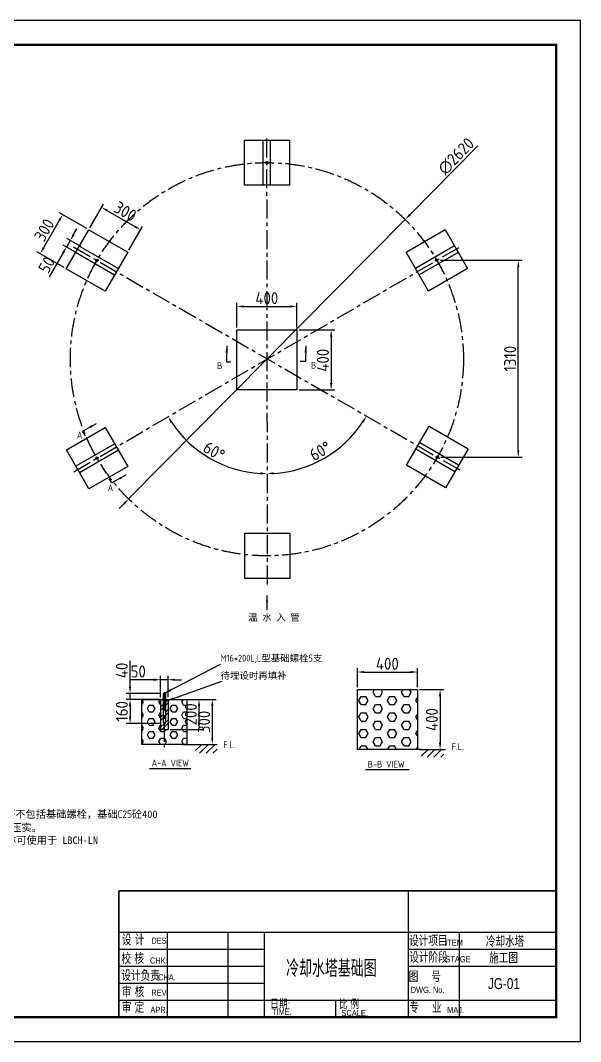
# Model space of a CAD drawing. Extents: x 35568 to 61186, y -11062 to 6868.
# Drawn here: x 41456 to 45191, y 64 to 6868 of the extents above; entities that cross this region are included whole.
import ezdxf
from ezdxf.enums import TextEntityAlignment as Align

# ---------------------------------------------------------------- set-up
doc = ezdxf.new("R2010")
doc.units = 0
doc.header["$LTSCALE"] = 4
doc.linetypes.add('CENTER', pattern=[50.8, 31.75, -6.35, 6.35, -6.35])
doc.layers.get('DEFPOINTS').update_dxf_attribs({"linetype": 'CONTINUOUS'})
for name, color, linetype in [('PUB_TITLE', 4, 'CONTINUOUS'), ('TUKUANG', 2, 'CONTINUOUS'), ('中心线', 6, 'CENTER'), ('标注', 6, 'CONTINUOUS'), ('结构', 7, 'CONTINUOUS')]:
    doc.layers.add(name, color=color, linetype=linetype)
doc.styles.add('FSD', font='mon.shx', dxfattribs={"width": 0.8, "bigfont": 'fsd.shx'})
doc.styles.get("Standard").update_dxf_attribs({"font": 'ISOCP'})
doc.dimstyles.new('ISO-25', dxfattribs={"dimtxt": 80, "dimasz": 45, "dimexe": 25, "dimexo": 15, "dimgap": 15, "dimtad": 1, "dimdec": 0, "dimdsep": 46, "dimtxsty": 'Standard', "dimcen": 2.5, "dimclrd": 256, "dimclrt": 7, "dimadec": 0, "dimazin": 0, "dimtfac": 1, "dimtdec": 0, "dimtmove": 0, "dimatfit": 3, "dimfxl": 0, "dimtolj": 1, "dimtzin": 0, "dimarcsym": 0})

# ---------------------------------------------------------------- blocks, each defined once
blk = doc.blocks.new('*D1')
at = {"layer": 'DEFPOINTS', "color": 0}
for p in [(43300.2, 4962.7), (42900.2, 4806.6), (43300.2, 4806.6)]:
    blk.add_point(p, dxfattribs=at)
at = {"layer": '标注', "color": 0, "lineweight": -2}
for p, q in [((42900.2, 4821.6), (42900.2, 4987.7)), ((43300.2, 4821.6), (43300.2, 4987.7))]:
    blk.add_line(p, q, dxfattribs=at)
at = {"layer": '标注', "lineweight": -2}
blk.add_line((42945.2, 4962.7), (43255.2, 4962.7), dxfattribs=at)
at = {"layer": '标注'}
for points in [[(42945.2, 4970.2), (42945.2, 4955.2), (42900.2, 4962.7)], [(43255.2, 4970.2), (43255.2, 4955.2), (43300.2, 4962.7)]]:
    blk.add_solid(points, dxfattribs=at)
at = {"layer": '标注', "color": 7, "insert": (43099.1, 5017.7), "char_height": 80, "attachment_point": 5}
blk.add_mtext('\\A1;400', dxfattribs=at)
blk = doc.blocks.new('*D2')
at = {"layer": 'DEFPOINTS', "color": 0}
for p in [(43300.2, 4806.6), (43300.2, 4406.6), (43528, 4406.6)]:
    blk.add_point(p, dxfattribs=at)
at = {"layer": '标注', "color": 0, "lineweight": -2}
for p, q in [((43315.2, 4806.6), (43553, 4806.6)), ((43315.2, 4406.6), (43553, 4406.6))]:
    blk.add_line(p, q, dxfattribs=at)
at = {"layer": '标注', "lineweight": -2}
blk.add_line((43528, 4761.6), (43528, 4451.6), dxfattribs=at)
at = {"layer": '标注'}
for points in [[(43520.5, 4761.6), (43535.5, 4761.6), (43528, 4806.6)], [(43520.5, 4451.6), (43535.5, 4451.6), (43528, 4406.6)]]:
    blk.add_solid(points, dxfattribs=at)
at = {"layer": '标注', "color": 7, "insert": (43473, 4604.2), "char_height": 80, "attachment_point": 5, "rotation": 90}
blk.add_mtext('\\A1;400', dxfattribs=at)
blk = doc.blocks.new('*D3')
at = {"layer": 'DEFPOINTS', "color": 0}
for p in [(41763.5, 5358.6), (41846.8, 5310.5), (41871.8, 5353.8)]:
    blk.add_point(p, dxfattribs=at)
at = {"layer": '标注', "lineweight": -2}
for p, q in [((41811, 5440.9), (41833.5, 5479.9)), ((41788.5, 5401.9), (41763.5, 5358.6)), ((41741, 5319.6), (41649.2, 5160.7))]:
    blk.add_line(p, q, dxfattribs=at)
at = {"layer": '标注', "color": 0, "lineweight": -2}
for p, q in [((41858.8, 5361.3), (41766.8, 5414.4)), ((41833.8, 5318), (41741.8, 5371.1))]:
    blk.add_line(p, q, dxfattribs=at)
at = {"layer": '标注'}
for points in [[(41804.5, 5444.6), (41817.5, 5437.1), (41788.5, 5401.9)], [(41734.5, 5323.4), (41747.5, 5315.9), (41763.5, 5358.6)]]:
    blk.add_solid(points, dxfattribs=at)
at = {"layer": '标注', "color": 7, "insert": (41631.1, 5239.3), "char_height": 80, "attachment_point": 5, "rotation": 60}
blk.add_mtext('\\A1;50', dxfattribs=at)
blk = doc.blocks.new('*D4')
at = {"layer": 'DEFPOINTS', "color": 0}
for p in [(42540.8, 2344.5), (42540.8, 2044.5), (42735.5, 2044.5)]:
    blk.add_point(p, dxfattribs=at)
at = {"layer": '标注', "color": 0, "lineweight": -2}
for p, q in [((42555.8, 2344.5), (42760.5, 2344.5)), ((42555.8, 2044.5), (42760.5, 2044.5))]:
    blk.add_line(p, q, dxfattribs=at)
at = {"layer": '标注', "lineweight": -2}
blk.add_line((42735.5, 2299.5), (42735.5, 2089.5), dxfattribs=at)
at = {"layer": '标注'}
for points in [[(42728, 2299.5), (42743, 2299.5), (42735.5, 2344.5)], [(42728, 2089.5), (42743, 2089.5), (42735.5, 2044.5)]]:
    blk.add_solid(points, dxfattribs=at)
at = {"layer": '标注', "color": 7, "insert": (42680.5, 2194.5), "char_height": 80, "attachment_point": 5, "rotation": 90}
blk.add_mtext('\\A1;300', dxfattribs=at)
blk = doc.blocks.new('*D5')
at = {"layer": 'DEFPOINTS', "color": 0}
for p in [(42540.8, 2344.5), (42647.1, 2344.5), (42440.8, 2144.5)]:
    blk.add_point(p, dxfattribs=at)
at = {"layer": '标注', "color": 0, "lineweight": -2}
for p, q in [((42555.8, 2344.5), (42672.1, 2344.5)), ((42455.8, 2144.5), (42672.1, 2144.5))]:
    blk.add_line(p, q, dxfattribs=at)
at = {"layer": '标注', "lineweight": -2}
blk.add_line((42647.1, 2189.5), (42647.1, 2299.5), dxfattribs=at)
at = {"layer": '标注'}
for points in [[(42639.6, 2299.5), (42654.6, 2299.5), (42647.1, 2344.5)], [(42639.6, 2189.5), (42654.6, 2189.5), (42647.1, 2144.5)]]:
    blk.add_solid(points, dxfattribs=at)
at = {"layer": '标注', "color": 7, "insert": (42592.1, 2244.5), "char_height": 80, "attachment_point": 5, "rotation": 90}
blk.add_mtext('\\A1;200', dxfattribs=at)
blk = doc.blocks.new('*D6')
at = {"layer": 'DEFPOINTS', "color": 0}
for p in [(42390.8, 2475.4), (42390.8, 2344.5), (42440.8, 2344.5)]:
    blk.add_point(p, dxfattribs=at)
at = {"layer": '标注', "lineweight": -2}
for p, q in [((42345.8, 2475.4), (42182.8, 2475.4)), ((42440.8, 2475.4), (42390.8, 2475.4)), ((42485.8, 2475.4), (42530.8, 2475.4))]:
    blk.add_line(p, q, dxfattribs=at)
at = {"layer": '标注', "color": 0, "lineweight": -2}
for p, q in [((42390.8, 2359.5), (42390.8, 2500.4)), ((42440.8, 2359.5), (42440.8, 2500.4))]:
    blk.add_line(p, q, dxfattribs=at)
at = {"layer": '标注'}
for points in [[(42345.8, 2482.9), (42345.8, 2467.9), (42390.8, 2475.4)], [(42485.8, 2482.9), (42485.8, 2467.9), (42440.8, 2475.4)]]:
    blk.add_solid(points, dxfattribs=at)
at = {"layer": '标注', "color": 7, "insert": (42241.8, 2530.4), "char_height": 80, "attachment_point": 5}
blk.add_mtext('\\A1;50', dxfattribs=at)
blk = doc.blocks.new('*D7')
at = {"layer": 'DEFPOINTS', "color": 0}
for p in [(42187.5, 2384.5), (42407.8, 2384.5), (42407.8, 2344.5)]:
    blk.add_point(p, dxfattribs=at)
at = {"layer": '标注', "lineweight": -2}
for p, q in [((42187.5, 2429.5), (42187.5, 2600.6)), ((42187.5, 2344.5), (42187.5, 2384.5)), ((42187.5, 2299.5), (42187.5, 2254.5))]:
    blk.add_line(p, q, dxfattribs=at)
at = {"layer": '标注', "color": 0, "lineweight": -2}
for p, q in [((42392.8, 2384.5), (42162.5, 2384.5)), ((42392.8, 2344.5), (42162.5, 2344.5))]:
    blk.add_line(p, q, dxfattribs=at)
at = {"layer": '标注'}
for points in [[(42180, 2429.5), (42195, 2429.5), (42187.5, 2384.5)], [(42180, 2299.5), (42195, 2299.5), (42187.5, 2344.5)]]:
    blk.add_solid(points, dxfattribs=at)
at = {"layer": '标注', "color": 7, "insert": (42132.5, 2537.5), "char_height": 80, "attachment_point": 5, "rotation": 90}
blk.add_mtext('\\A1;40', dxfattribs=at)
blk = doc.blocks.new('*D8')
at = {"layer": 'DEFPOINTS', "color": 0}
for p in [(42289.5, 2344.5), (42187.5, 2184.5), (42409.8, 2184.5)]:
    blk.add_point(p, dxfattribs=at)
at = {"layer": '标注', "color": 0, "lineweight": -2}
for p, q in [((42274.5, 2344.5), (42162.5, 2344.5)), ((42394.8, 2184.5), (42162.5, 2184.5))]:
    blk.add_line(p, q, dxfattribs=at)
at = {"layer": '标注', "lineweight": -2}
blk.add_line((42187.5, 2299.5), (42187.5, 2229.5), dxfattribs=at)
at = {"layer": '标注'}
for points in [[(42180, 2299.5), (42195, 2299.5), (42187.5, 2344.5)], [(42180, 2229.5), (42195, 2229.5), (42187.5, 2184.5)]]:
    blk.add_solid(points, dxfattribs=at)
at = {"layer": '标注', "color": 7, "insert": (42132.5, 2264.5), "char_height": 80, "attachment_point": 5, "rotation": 90}
blk.add_mtext('\\A1;160', dxfattribs=at)
blk = doc.blocks.new('*D9')
at = {"layer": 'DEFPOINTS', "color": 0}
for p in [(44102.5, 2410.2), (44102.5, 2010.2), (44254.1, 2010.2)]:
    blk.add_point(p, dxfattribs=at)
at = {"layer": '标注', "color": 0, "lineweight": -2}
for p, q in [((44117.5, 2410.2), (44279.1, 2410.2)), ((44117.5, 2010.2), (44279.1, 2010.2))]:
    blk.add_line(p, q, dxfattribs=at)
at = {"layer": '标注', "lineweight": -2}
blk.add_line((44254.1, 2365.2), (44254.1, 2055.2), dxfattribs=at)
at = {"layer": '标注'}
for points in [[(44246.6, 2365.2), (44261.6, 2365.2), (44254.1, 2410.2)], [(44246.6, 2055.2), (44261.6, 2055.2), (44254.1, 2010.2)]]:
    blk.add_solid(points, dxfattribs=at)
at = {"layer": '标注', "color": 7, "insert": (44199.1, 2210.2), "char_height": 80, "attachment_point": 5, "rotation": 90}
blk.add_mtext('\\A1;400', dxfattribs=at)
blk = doc.blocks.new('*D10')
at = {"layer": 'DEFPOINTS', "color": 0}
for p in [(44102.5, 2526.7), (43702.5, 2410.2), (44102.5, 2410.2)]:
    blk.add_point(p, dxfattribs=at)
at = {"layer": '标注', "color": 0, "lineweight": -2}
for p, q in [((43702.5, 2425.2), (43702.5, 2551.7)), ((44102.5, 2425.2), (44102.5, 2551.7))]:
    blk.add_line(p, q, dxfattribs=at)
at = {"layer": '标注', "lineweight": -2}
blk.add_line((43747.5, 2526.7), (44057.5, 2526.7), dxfattribs=at)
at = {"layer": '标注'}
for points in [[(43747.5, 2534.2), (43747.5, 2519.2), (43702.5, 2526.7)], [(44057.5, 2534.2), (44057.5, 2519.2), (44102.5, 2526.7)]]:
    blk.add_solid(points, dxfattribs=at)
at = {"layer": '标注', "color": 7, "insert": (43902.5, 2581.7), "char_height": 80, "attachment_point": 5}
blk.add_mtext('\\A1;400', dxfattribs=at)
blk = doc.blocks.new('*D11')
at = {"layer": 'DEFPOINTS', "color": 0}
for p in [(44021.3, 5541.9), (42178, 3680)]:
    blk.add_point(p, dxfattribs=at)
at = {"layer": '标注', "lineweight": -2}
for p, q in [((44506.7, 6032.2), (44053, 5573.9)), ((42178, 3680), (44021.3, 5541.9)), ((42146.4, 3648), (42114.7, 3616))]:
    blk.add_line(p, q, dxfattribs=at)
at = {"layer": '标注'}
for points in [[(44047.7, 5579.1), (44058.3, 5568.6), (44021.3, 5541.9)], [(42141, 3653.3), (42151.7, 3642.7), (42178, 3680)]]:
    blk.add_solid(points, dxfattribs=at)
at = {"layer": '标注', "color": 7, "insert": (44361.4, 5963.5), "char_height": 80, "attachment_point": 5, "rotation": 45.2869}
blk.add_mtext('\\A1;∅2620', dxfattribs=at)
blk = doc.blocks.new('*D12')
at = {"layer": 'DEFPOINTS', "color": 0}
for p in [(44240.8, 5270.2), (44775.6, 5270.2), (44243.9, 3958.9)]:
    blk.add_point(p, dxfattribs=at)
at = {"layer": '标注', "color": 0, "lineweight": -2}
for p, q in [((44255.8, 5270.2), (44800.6, 5270.2)), ((44258.9, 3958.9), (44800.6, 3958.9))]:
    blk.add_line(p, q, dxfattribs=at)
at = {"layer": '标注', "lineweight": -2}
blk.add_line((44775.6, 4003.9), (44775.6, 5225.2), dxfattribs=at)
at = {"layer": '标注'}
for points in [[(44768.1, 5225.2), (44783.1, 5225.2), (44775.6, 5270.2)], [(44768.1, 4003.9), (44783.1, 4003.9), (44775.6, 3958.9)]]:
    blk.add_solid(points, dxfattribs=at)
at = {"layer": '标注', "color": 7, "insert": (44720.6, 4614.6), "char_height": 80, "attachment_point": 5, "rotation": 90}
blk.add_mtext('\\A1;1310', dxfattribs=at)
blk = doc.blocks.new('*D13')
at = {"layer": 'DEFPOINTS', "color": 0}
for p in [(41912, 5473.8), (42257.9, 5472.9), (42171.8, 5323.8)]:
    blk.add_point(p, dxfattribs=at)
at = {"layer": '标注', "color": 0, "lineweight": -2}
for p, q in [((41919.5, 5486.8), (42010.6, 5644.6)), ((42179.3, 5336.8), (42270.4, 5494.6))]:
    blk.add_line(p, q, dxfattribs=at)
at = {"layer": '标注', "lineweight": -2}
blk.add_line((42037.1, 5600.4), (42218.9, 5495.4), dxfattribs=at)
at = {"layer": '标注'}
for points in [[(42040.8, 5606.9), (42033.3, 5593.9), (41998.1, 5622.9)], [(42222.7, 5501.9), (42215.2, 5488.9), (42257.9, 5472.9)]]:
    blk.add_solid(points, dxfattribs=at)
at = {"layer": '标注', "color": 7, "insert": (42155.5, 5595.6), "char_height": 80, "attachment_point": 5, "rotation": 330}
blk.add_mtext('\\A1;300', dxfattribs=at)
blk = doc.blocks.new('*D14')
at = {"layer": 'DEFPOINTS', "color": 0}
for p in [(41912, 5473.8), (41588.1, 5314.4), (41762, 5214)]:
    blk.add_point(p, dxfattribs=at)
at = {"layer": '标注', "color": 0, "lineweight": -2}
for p, q in [((41899, 5481.3), (41716.5, 5586.7)), ((41749, 5221.5), (41566.5, 5326.9))]:
    blk.add_line(p, q, dxfattribs=at)
at = {"layer": '标注', "lineweight": -2}
blk.add_line((41715.6, 5535.3), (41610.6, 5353.4), dxfattribs=at)
at = {"layer": '标注'}
for points in [[(41709.1, 5539), (41722.1, 5531.5), (41738.1, 5574.2)], [(41604.1, 5357.1), (41617.1, 5349.6), (41588.1, 5314.4)]]:
    blk.add_solid(points, dxfattribs=at)
at = {"layer": '标注', "color": 7, "insert": (41615.5, 5471.8), "char_height": 80, "attachment_point": 5, "rotation": 60}
blk.add_mtext('\\A1;300', dxfattribs=at)
blk = doc.blocks.new('*D15')
at = {"layer": 'DEFPOINTS', "color": 0}
for p in [(43097.4, 6198.2), (44387.3, 5360.3), (42611.6, 4025.8), (41812.1, 3861.6), (43102, 3218.7)]:
    blk.add_point(p, dxfattribs=at)
at = {"layer": '标注', "lineweight": -2}
blk.add_arc((43099.8, 4611), 762.1, 213.58115, 266.7037, dxfattribs=at)
at = {"layer": '标注'}
for points in [[(42458.5, 4185.5), (42471.3, 4193.4), (42441.1, 4227.7)], [(43056.2, 3857.7), (43055.8, 3842.7), (43101, 3848.9)]]:
    blk.add_solid(points, dxfattribs=at)
at = {"layer": '标注', "color": 7, "insert": (42747.8, 3997.8), "char_height": 80, "attachment_point": 5, "rotation": 330.14243}
blk.add_mtext('\\A1;60°', dxfattribs=at)
blk = doc.blocks.new('*D16')
at = {"layer": 'DEFPOINTS', "color": 0}
for p in [(43097.4, 6198.2), (41811.2, 5358.8), (43362.4, 3895.7), (44391.6, 3869), (43102, 3218.7)]:
    blk.add_point(p, dxfattribs=at)
at = {"layer": '标注', "lineweight": -2}
blk.add_arc((43099.8, 4614.8), 765.6, 273.45565, 326.63161, dxfattribs=at)
at = {"layer": '标注'}
for points in [[(43732.8, 4197.7), (43745.6, 4189.8), (43762.8, 4232.1)], [(43146.2, 3843.2), (43145.7, 3858.2), (43101, 3849.3)]]:
    blk.add_solid(points, dxfattribs=at)
at = {"layer": '标注', "color": 7, "insert": (43455.6, 3999.8), "char_height": 80, "attachment_point": 5, "rotation": 30.04363}
blk.add_mtext('\\A1;60°', dxfattribs=at)

msp = doc.modelspace()

# ---------------------------------------------------------------- hatches: boundary and pattern name
at = {"layer": '标注'}
h = msp.add_hatch(dxfattribs=at)
h.set_pattern_fill('HEX', color=256, scale=10, style=0)
h.set_pattern_definition([(0, (42870.53, 3684.52), (0, 54.9926), [31.75, -63.5]), (120, (42870.53, 3684.52), (-47.625, -27.4963), [31.75, -63.5]), (60, (42902.28, 3684.52), (-47.625, 27.4963), [31.75, -63.5])])
h.paths.add_polyline_path([(43702.5, 2410.2), (43702.5, 2010.2), (44102.5, 2010.2), (44102.5, 2410.2)])
h = msp.add_hatch(dxfattribs=at)
h.set_pattern_fill('HEX', color=256, scale=8, style=0)
h.set_pattern_definition([(0, (42848.94, 3889.37), (0, 43.9941), [25.4, -50.8]), (120, (42848.94, 3889.37), (-38.1, -21.997), [25.4, -50.8]), (60, (42874.34, 3889.37), (-38.1, 21.997), [25.4, -50.8])])
h.paths.add_polyline_path([(42565.8, 2344.5), (42440.8, 2344.5), (42440.8, 2144.5), (42415.8, 2144.5), (42415.8, 2044.5), (42565.8, 2044.5)])
h.paths.add_polyline_path([(42390.8, 2344.5), (42265.8, 2344.5), (42265.8, 2044.5), (42415.8, 2044.5), (42415.8, 2144.5), (42390.8, 2144.5)])
h = msp.add_hatch(dxfattribs=at)
h.set_pattern_fill('ANSI32', color=256, scale=5, style=0)
h.set_pattern_definition([(45, (42973.343, 3617.116), (-33.676, 33.676), []), (45, (42995.794, 3617.116), (-33.676, 33.676), [])])
h.paths.add_polyline_path([(42440.8, 2344.5), (42423.8, 2344.5), (42423.8, 2192.1), (42421.9, 2184.5), (42415.8, 2184.5), (42415.8, 2144.5), (42440.8, 2144.5)])
h.paths.add_polyline_path([(42407.8, 2344.5), (42390.8, 2344.5), (42390.8, 2144.5), (42415.8, 2144.5), (42415.8, 2184.5), (42409.8, 2184.5), (42407.8, 2192.1)])
h = msp.add_hatch(dxfattribs=at)
h.set_pattern_fill('ANSI31', color=256, scale=10, style=0)
h.set_pattern_definition([(45, (42957.77, 3684.518), (-22.45064, 22.45064), [])])
h.paths.add_polyline_path([(42767.7, 2044.5), (42623.8, 2044.5), (42623.8, 1985), (42767.7, 1985)])
h = msp.add_hatch(dxfattribs=at)
h.set_pattern_fill('ANSI31', color=256, scale=10, style=0)
h.set_pattern_definition([(45, (43820.977, 2779.862), (-22.4506, 22.4506), [])])
h.paths.add_polyline_path([(44278.5, 2012.1), (44128.9, 2012.1), (44128.9, 1959.7), (44278.5, 1959.7)])

# ---------------------------------------------------------------- linework, layer by layer
at = {"layer": 'PUB_TITLE', "lineweight": 30}
msp.add_lwpolyline([(35567.8, 64.4), (45190.6, 64.4), (45190.6, 6868.4), (35567.8, 6868.4)], close=True, dxfattribs=at)
at = {"layer": 'PUB_TITLE', "lineweight": 30, "const_width": 16.2}
msp.add_lwpolyline([(35972.8, 226.4), (45028.6, 226.4), (45028.6, 6706.4), (35972.8, 6706.4)], close=True, dxfattribs=at)
at = {"layer": 'TUKUANG'}
for p, q in [((44040.6, 1068.5), (44040.6, 226.4)), ((45028.6, 1068.5), (45028.6, 226.4)), ((42112.6, 793.2), (45028.6, 793.2)), ((42436.5, 226.4), (42436.5, 793.2)), ((42841.4, 226.4), (42841.4, 793.2)), ((43084.3, 226.4), (43084.3, 793.2)), ((44380.6, 793.2), (44380.6, 339.7)), ((45028.6, 226.4), (45028.6, 793.2)), ((42112.6, 679.9), (43084.3, 679.9)), ((44040.6, 679.9), (45028.6, 679.9)), ((42112.6, 566.5), (43084.3, 566.5)), ((44040.6, 566.5), (45028.6, 566.5)), ((42112.6, 453.1), (43084.3, 453.1)), ((42112.6, 339.7), (43084.3, 339.7)), ((43084.3, 339.7), (45028.6, 339.7)), ((43556, 339.7), (43556, 226.4)), ((44380.6, 339.7), (44380.6, 226.4)), ((42113.4, 226.4), (45028.6, 226.4))]:
    msp.add_line(p, q, dxfattribs=at)
at = {"layer": 'TUKUANG', "const_width": 11.3}
for points in [[(45028.6, 1068.5), (42111.4, 1068.5)], [(42112.6, 1068.5), (42112.6, 226.4)]]:
    msp.add_lwpolyline(points, dxfattribs=at)
at = {"layer": '中心线'}
for p, q in [((43097.4, 6081.3), (43102, 3101.8)), ((41811.2, 5358.8), (44391.6, 3869)), ((41812.1, 3861.6), (44387.3, 5360.3)), ((42415.8, 2392.2), (42415.8, 2025.8))]:
    msp.add_line(p, q, dxfattribs=at)
msp.add_circle((43099.7, 4610.9), 1310, dxfattribs=at)
at = {"layer": '标注', "color": 7}
for p, q in [((42830.8, 4593.8), (42859.1, 4593.8)), ((43357.3, 4594.7), (43322.4, 4594.9)), ((41871.3, 4127.5), (41887.3, 4099.8)), ((42066.7, 3786.4), (42047.3, 3814.6)), ((42316.8, 1883.3), (42593.5, 1883.3)), ((43756.5, 1878), (44048.2, 1878))]:
    msp.add_line(p, q, dxfattribs=at)
at = {"layer": '标注'}
msp.add_line((43357.3, 4594.7), (43357.3, 4594.7), dxfattribs=at)
at = {"layer": '结构'}
for p, q in [((42949.7, 6070.9), (43249.7, 6070.9)), ((42949.7, 5770.9), (42949.7, 6070.9)), ((43073.7, 5770.9), (43073.7, 6070.9)), ((43123.7, 5770.9), (43123.7, 6070.9)), ((43249.7, 6070.9), (43249.7, 5770.9)), ((43249.7, 5770.9), (42949.7, 5770.9)), ((41762, 5214), (41912, 5473.8)), ((41912, 5473.8), (42171.8, 5323.8)), ((44027, 5324.8), (44286.8, 5474.8)), ((44286.8, 5474.8), (44436.8, 5214.9)), ((42083.8, 5171.4), (41824, 5321.4)), ((42108.8, 5214.7), (41849, 5364.7)), ((42171.8, 5323.8), (42021.8, 5064)), ((44177, 5064.9), (44027, 5324.8)), ((44349.8, 5365.7), (44090, 5215.7)), ((44374.8, 5322.4), (44115, 5172.4)), ((42021.8, 5064), (41762, 5214)), ((44436.8, 5214.9), (44177, 5064.9)), ((42900.2, 4806.6), (43300.2, 4806.6)), ((42900.2, 4406.6), (42900.2, 4806.6)), ((43300.2, 4806.6), (43300.2, 4406.6)), ((43300.2, 4406.6), (42900.2, 4406.6)), ((41762.6, 4006.9), (42022.4, 4156.9)), ((42022.4, 4156.9), (42172.4, 3897.1)), ((44031, 3904), (44181, 4163.8)), ((44181, 4163.8), (44440.8, 4013.8)), ((42085.3, 4047.9), (41825.5, 3897.9)), ((44377.8, 3904.7), (44118, 4054.7)), ((41912.6, 3747.1), (41762.6, 4006.9)), ((42110.3, 4004.6), (41850.5, 3854.6)), ((44352.8, 3861.4), (44093, 4011.4)), ((44440.8, 4013.8), (44290.8, 3754)), ((42172.4, 3897.1), (41912.6, 3747.1)), ((44290.8, 3754), (44031, 3904)), ((42951.7, 3450.9), (43251.7, 3450.9)), ((42951.7, 3150.9), (42951.7, 3450.9)), ((43251.7, 3450.9), (43251.7, 3150.9)), ((43251.7, 3150.9), (42951.7, 3150.9)), ((42407.8, 2384.5), (42407.8, 2192.1)), ((42407.8, 2384.5), (42423.8, 2384.5)), ((42423.8, 2384.5), (42423.8, 2192.1)), ((43702.5, 2010.2), (43702.5, 2410.2)), ((43702.5, 2410.2), (44102.5, 2410.2)), ((44102.5, 2410.2), (44102.5, 2010.2)), ((42265.8, 2344.5), (42407.8, 2344.5)), ((42265.8, 2044.5), (42265.8, 2344.5)), ((42390.8, 2344.5), (42390.8, 2144.5)), ((42423.8, 2344.5), (42565.8, 2344.5)), ((42440.8, 2344.5), (42440.8, 2144.5)), ((42565.8, 2344.5), (42565.8, 2044.5)), ((42407.8, 2192.1), (42423.8, 2192.1)), ((42407.8, 2192.1), (42409.8, 2184.5)), ((42409.8, 2184.5), (42421.9, 2184.5)), ((42409.8, 2184.5), (42421.9, 2184.5)), ((42423.8, 2192.1), (42421.9, 2184.5)), ((42390.8, 2144.5), (42440.8, 2144.5)), ((42565.8, 2044.5), (42265.8, 2044.5)), ((42540.8, 2044.5), (42767.7, 2044.5)), ((44128.9, 2010.2), (43702.5, 2010.2)), ((44128.9, 2010.2), (44290.4, 2010.2))]:
    msp.add_line(p, q, dxfattribs=at)
for centre in [(43099.7, 5920.9), (41966.9, 5268.9), (44231.9, 5269.8), (41967.5, 3952), (44235.9, 3958.9)]:
    msp.add_circle(centre, 8, dxfattribs=at)

# ---------------------------------------------------------------- texts
at = {"layer": 'TUKUANG', "style": 'FSD', "width": 0.8}
for s, height, p in [('设 计', 72.9, (42132.7, 706)), ('DES.', 40.5, (42329.3, 716.6)), ('设计项目', 72.9, (44047.1, 700)), ('ITEM', 40.5, (44288.1, 703.2)), ('校 核', 72.9, (42130, 581)), ('CHK.', 40.5, (42320.2, 584.4)), ('设计阶段', 72.9, (44048.2, 589.3)), ('STAGE', 40.5, (44289.5, 593.2)), ('设计负责', 72.9, (42129.7, 467.7)), ('CHA.', 40.5, (42374.2, 472.4)), ('图    号', 72.9, (44044.7, 460.8)), ('审 核', 72.9, (42132.2, 359.5)), ('REV.', 40.5, (42329.3, 370.1)), ('DWG. No.', 40.5, (44058, 388.7)), ('日期:', 56.7, (43120.7, 282.8)), ('比 例', 56.7, (43579.4, 281.6)), ('审 定', 72.9, (42132.2, 256.2)), ('APR.', 40.5, (42323, 255.5)), ('TIME.', 40.5, (43133.4, 242.2)), ('SCALE.', 40.5, (43596.9, 234.6)), ('专    业', 72.9, (44049, 254.7)), ('MAJ.', 40.5, (44301.2, 255.1))]:
    msp.add_text(s, height=height, dxfattribs=at).set_placement(p)
for s, height, p in [('冷却水塔', 72.9, (44686.7, 694.8)), ('冷却水塔基础图', 113.4, (43529.1, 494.7)), ('施工图', 72.9, (44677, 584.8)), ('JG-01', 72.9, (44679.6, 414.3))]:
    msp.add_text(s, height=height, dxfattribs=at).set_placement(p, align=Align.CENTER)
at = {"layer": '标注', "color": 7, "attachment_point": 1}
for s, insert, char_height, width in [('B', (42768, 4590.1), 45, 96.15), ('B', (43393.6, 4592.9), 45, 96.15), ('A', (41833.4, 4128.8), 45, 56.841), ('A', (42038.4, 3777.3), 45, 56.841), ('{\\f宋体|b0|i0|c134|p2;温 水 入 管}', (42974.7, 2913.3), 45, 635.455), ('M16*200L,L{\\f宋体|b0|i0|c134|p2;型基础螺栓}5{\\f宋体|b0|i0|c134|p2;支}', (42790.4, 2641.7), 45, 729.168), ('{\\f宋体|b0|i0|c134|p2;待埋设时再填补}', (42790.4, 2525.3), 45, 646.448), ('F.L.', (42808.8, 2064.5), 45, 203.099), ('F.L.', (44331.1, 2052.6), 45, 203.099), ('A-A VIEW', (42331, 1942.7), 45, 375.832), ('B-B VIEW', (43772.4, 1934.9), 45, 375.832), ('{\\fSimSun|b0|i0|c134|p2;注：\\H0.8333x;1.冷却塔不包括基础螺栓，基础\\Fisocp.shx|c0;C25\\fSimSun|b0|i0|c134|p2;砼400高，基底土质压实。\\P     2.本图亦可使用于 LBCH-LN}', (40986.1, 1614.5), 60, 1463.802)]:
    msp.add_mtext(s, dxfattribs=dict(at, insert=insert, char_height=char_height, width=width))

# ---------------------------------------------------------------- dimensions: what is measured, and where the dimension line sits
at = {"layer": '标注'}
for base, line1, line2, picture, middle in [((43362.4, 3895.7), ((41811.2, 5358.8), (44391.6, 3869)), ((43097.4, 6198.2), (43102, 3218.7)), '*D16', (43455.6, 3999.8)), ((42611.6, 4025.8), ((43097.4, 6198.2), (43102, 3218.7)), ((41812.1, 3861.6), (44387.3, 5360.3)), '*D15', (42747.8, 3997.8))]:
    dim = msp.add_angular_dim_2l(base=base, line1=line1, line2=line2, dimstyle='ISO-25', dxfattribs=at)
    dim.commit()
    dim.dimension.update_dxf_attribs({"geometry": picture, "text_midpoint": middle})
dim = msp.add_diameter_dim_2p(p1=(42178, 3680), p2=(44021.3, 5541.9), dimstyle='ISO-25', dxfattribs=at)
dim.commit()
dim.dimension.update_dxf_attribs({"geometry": '*D11', "text_midpoint": (44400.5, 5924.8), "dimtype": 163})
for p2, distance, picture, middle in [((42171.8, 5323.8), 172.2, '*D13', (42155.5, 5595.6)), ((41762, 5214), -200.8, '*D14', (41615.5, 5471.8))]:
    dim = msp.add_aligned_dim(p1=(41912, 5473.8), p2=p2, distance=distance, dimstyle='ISO-25', dxfattribs=at)
    dim.commit()
    dim.dimension.update_dxf_attribs({"geometry": picture, "text_midpoint": middle})
for base, p1, p2, angle, picture, middle, dimtype in [((41763.5, 5358.6), (41871.8, 5353.8), (41846.8, 5310.5), 240, '*D3', (41678.7, 5211.8), 161), ((43528, 4406.6), (43300.2, 4806.6), (43300.2, 4406.6), 90, '*D2', (43528, 4604.2), 160), ((44254.1, 2010.2), (44102.5, 2410.2), (44102.5, 2010.2), 90, '*D9', (44254.1, 2210.2), 160)]:
    dim = msp.add_linear_dim(base=base, p1=p1, p2=p2, angle=angle, dimstyle='ISO-25', dxfattribs=at)
    dim.commit()
    dim.dimension.update_dxf_attribs({"geometry": picture, "text_midpoint": middle, "dimtype": dimtype})
dim = msp.add_linear_dim(base=(44775.6, 5270.2), p1=(44243.9, 3958.9), p2=(44240.8, 5270.2), angle=90, text='1310', dimstyle='ISO-25', dxfattribs=at)
dim.commit()
dim.dimension.update_dxf_attribs({"geometry": '*D12', "text_midpoint": (44720.6, 4614.6)})
dim = msp.add_linear_dim(base=(43300.2, 4962.7), p1=(42900.2, 4806.6), p2=(43300.2, 4806.6), dimstyle='ISO-25', dxfattribs=at)
dim.commit()
dim.dimension.update_dxf_attribs({"geometry": '*D1', "text_midpoint": (43099.1, 4962.7), "dimtype": 160})
for base, p1, p2, picture, middle in [((42187.5, 2384.5), (42407.8, 2344.5), (42407.8, 2384.5), '*D7', (42132.5, 2537.5)), ((42187.5, 2184.5), (42289.5, 2344.5), (42409.8, 2184.5), '*D8', (42132.5, 2264.5)), ((42647.1, 2344.5), (42440.8, 2144.5), (42540.8, 2344.5), '*D5', (42592.1, 2244.5)), ((42735.5, 2044.5), (42540.8, 2344.5), (42540.8, 2044.5), '*D4', (42680.5, 2194.5))]:
    dim = msp.add_linear_dim(base=base, p1=p1, p2=p2, angle=90, dimstyle='ISO-25', dxfattribs=at)
    dim.commit()
    dim.dimension.update_dxf_attribs({"geometry": picture, "text_midpoint": middle})
for base, p1, p2, picture, middle in [((44102.5, 2526.7), (43702.5, 2410.2), (44102.5, 2410.2), '*D10', (43902.5, 2581.7)), ((42390.8, 2475.4), (42440.8, 2344.5), (42390.8, 2344.5), '*D6', (42241.8, 2530.4))]:
    dim = msp.add_linear_dim(base=base, p1=p1, p2=p2, dimstyle='ISO-25', dxfattribs=at)
    dim.commit()
    dim.dimension.update_dxf_attribs({"geometry": picture, "text_midpoint": middle})

# ---------------------------------------------------------------- leaders
for points in [[(42417.5, 2385.2), (42790.8, 2579.5)], [(42432.3, 2335.2), (42799.2, 2465.3)]]:
    msp.add_leader(points, dimstyle='ISO-25', override={"dimgap": 15, "dimtad": 0}, dxfattribs=at)
at = {"layer": '结构', "color": 7}
for points in [[(42831.5, 4699.2), (42830.8, 4593.8)], [(43358, 4700), (43357.3, 4594.7)]]:
    msp.add_leader(points, dimstyle='ISO-25', override={"dimtad": 0}, dxfattribs=at)
at = {"layer": '结构'}
for points, override in [([(41960.4, 4180.7), (41868.8, 4128.6)], {"dimtad": 0}), ([(42158.3, 3838.4), (42066.8, 3786.3)], {"dimtad": 0}), ([(43099.8, 3036.5), (43099.8, 2941.9)], {"dimgap": 15, "dimtad": 0})]:
    msp.add_leader(points, dimstyle='ISO-25', override=override, dxfattribs=at)

doc.saveas('drawing.dxf')
